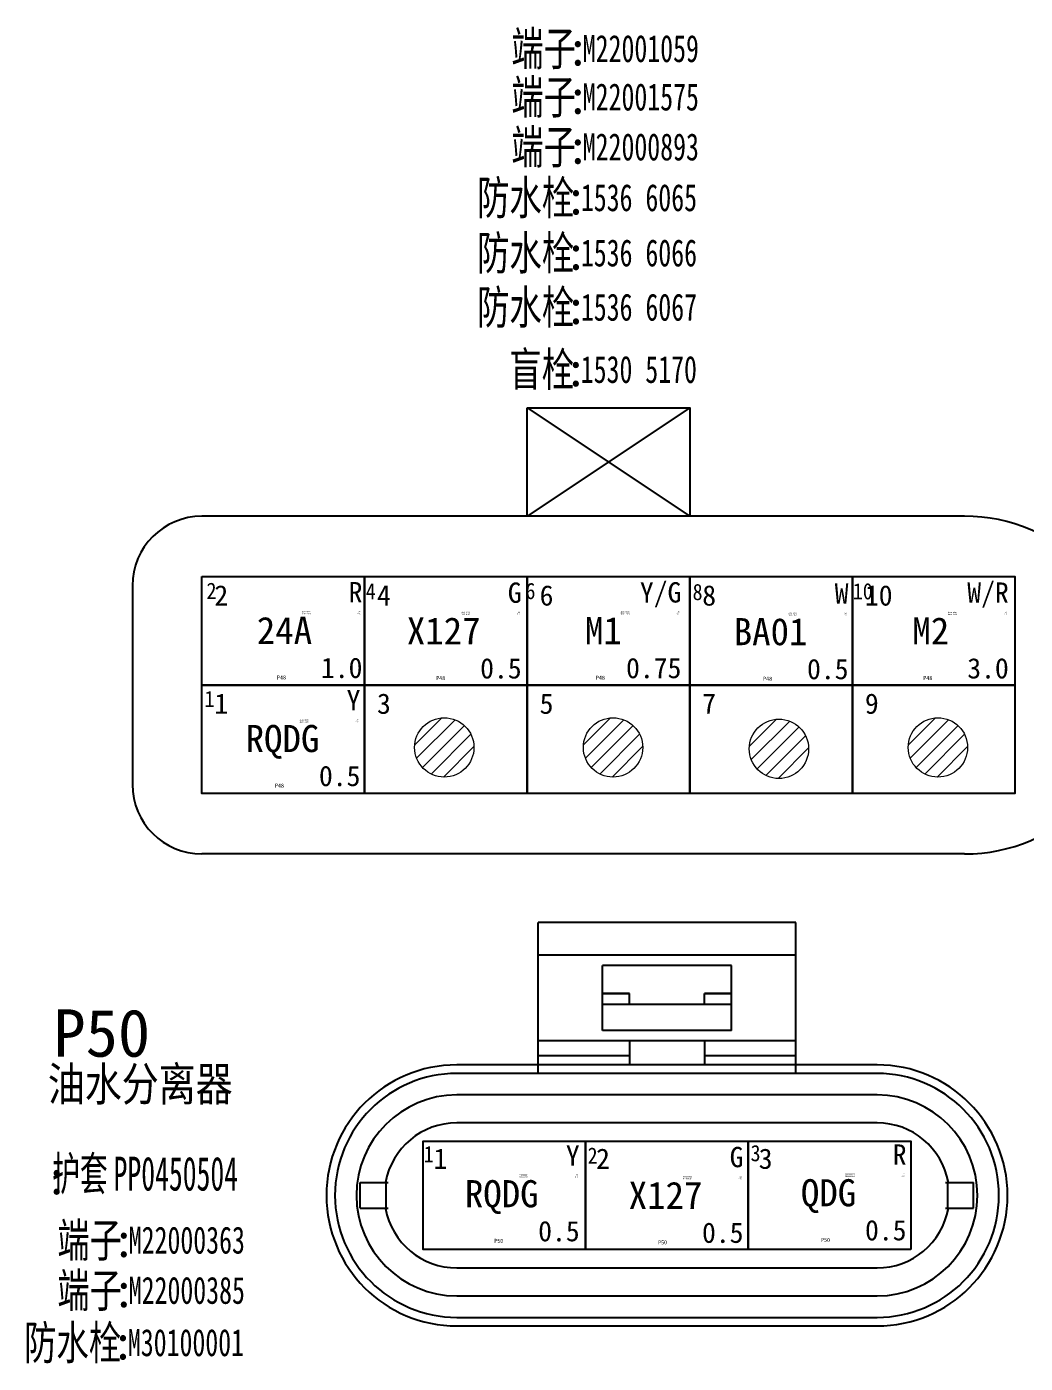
# Model space of a CAD drawing. Header units: millimetres. Extents: x -2653 to 6698, y -4403 to -42.
# Drawn here: x 265.3 to 339, y -688.4 to -589.9 of the extents above; entities that cross this region are included whole.
import ezdxf
from ezdxf.enums import TextEntityAlignment as Align

# ---------------------------------------------------------------- set-up
doc = ezdxf.new("R2010")
doc.units = ezdxf.units.MM
doc.header["$MEASUREMENT"] = 0
for name, color, linetype in [('文字', 3, 'Continuous'), ('轮廓线', 7, 'Continuous'), ('连接器-供应商', 43, 'Continuous'), ('连接器-功能', 63, 'Continuous'), ('连接器-名称', 53, 'Continuous'), ('连接器-编码', 52, 'Continuous'), ('附件-供应商', 43, 'Continuous'), ('附件-名称', 53, 'Continuous'), ('附件-数量', 21, 'Continuous'), ('附件-编码', 52, 'Continuous')]:
    doc.layers.add(name, color=color, linetype=linetype)
for name, color, linetype, plot in [('连接器-不打印', 1, 'Continuous', False), ('连接器-位置', 12, 'Continuous', False), ('附件-不打印', 2, 'Continuous', False), ('隐藏-剥皮长度', 2, 'Continuous', False), ('隐藏-加余量', 1, 'Continuous', False), ('隐藏-备注', 1, 'Continuous', False), ('隐藏-孔位', 1, 'Continuous', False), ('隐藏-对应端子', 2, 'Continuous', False), ('隐藏-规格', 1, 'Continuous', False), ('隐藏-辅助信息', 3, 'Continuous', False), ('隐藏-防水栓', 2, 'Continuous', False)]:
    doc.layers.add(name, color=color, linetype=linetype, plot=plot)
doc.styles.add('CL', font='', dxfattribs={"height": 2})
doc.styles.get("Standard").update_dxf_attribs({"font": 'txt', "bigfont": 'gbcbig.shx'})
doc.styles.add('孔位号', font='', dxfattribs={"height": 1.5})
doc.styles.get('CL').set_extended_font_data('SimSun')
doc.styles.get('孔位号').set_extended_font_data('SimSun')

# ---------------------------------------------------------------- blocks, each defined once
blk = doc.blocks.new('电线2')
at = {"layer": '轮廓线', "color": 7, "style": 'CL', "flags": 4}
for tag, p in [('颜色', (5.879, 2.803)), ('线径', (5.879, -2.776))]:
    blk.add_attdef(tag, text='', height=1.5, dxfattribs=at).set_placement(p, align=Align.MIDDLE_RIGHT)
blk.add_attdef('线号', text='', height=2, dxfattribs=at).set_placement((0.127, -0.016), align=Align.MIDDLE_CENTER)
at = {"layer": '隐藏-剥皮长度', "color": 2, "style": 'CL', "width": 0.9, "flags": 4}
blk.add_attdef('剥皮', text='', height=0.1, dxfattribs=at).set_placement((5.742, 1.222), align=Align.MIDDLE_RIGHT)
at = {"layer": '隐藏-加余量', "color": 1, "style": 'CL', "width": 0.9, "flags": 4}
blk.add_attdef('加余量', text='', height=0.1, dxfattribs=at).set_placement((5.742, 1.362), align=Align.MIDDLE_RIGHT)
at = {"layer": '隐藏-备注', "color": 1, "style": 'CL', "width": 0.9, "flags": 5}
blk.add_attdef('备注', text='', height=0.1, dxfattribs=at).set_placement((3.704, -1.38), align=Align.MIDDLE_CENTER)
at = {"layer": '隐藏-孔位', "color": 6, "style": 'CL', "width": 0.9, "flags": 4}
blk.add_attdef('孔位', text='', height=1.2, dxfattribs=at).set_placement((-5.625, 2.907), align=Align.MIDDLE_LEFT)
at = {"layer": '隐藏-对应端子', "color": 2, "style": 'CL', "width": 0.9, "flags": 4}
blk.add_attdef('对应簧片', text='', height=0.1, dxfattribs=at).set_placement((2.055, 1.208), align=Align.MIDDLE_RIGHT)
at = {"layer": '隐藏-规格', "color": 1, "style": 'CL', "width": 0.9, "flags": 5}
blk.add_attdef('规格', text='', height=0.2, dxfattribs=at).set_placement((5.742, -1.391), align=Align.MIDDLE_RIGHT)
at = {"layer": '隐藏-辅助信息', "color": 3, "style": 'CL', "width": 0.9, "flags": 5}
for tag, p in [('供方编码', (3.704, 1.236)), ('编码', (3.704, 1.37))]:
    blk.add_attdef(tag, text='', height=0.1, dxfattribs=at).set_placement(p, align=Align.MIDDLE_CENTER)
at = {"layer": '隐藏-辅助信息', "color": 2, "style": 'CL', "width": 0.9, "flags": 5}
for tag, p in [('辅助', (3.704, 1.511)), ('标识管', (3.704, -1.138))]:
    blk.add_attdef(tag, text='', height=0.1, dxfattribs=at).set_placement(p, align=Align.MIDDLE_CENTER)
at = {"layer": '隐藏-辅助信息', "color": 3, "style": 'CL', "width": 0.9, "flags": 5}
for tag, p in [('线种', (2.055, -1.261)), ('工位', (2.055, -1.38))]:
    blk.add_attdef(tag, text='', height=0.1, dxfattribs=at).set_placement(p, align=Align.MIDDLE_RIGHT)
at = {"layer": '隐藏-辅助信息', "color": 1, "style": 'CL', "width": 0.9, "flags": 5}
blk.add_attdef('选项', text='', height=0.1, dxfattribs=at).set_placement((3.704, -1.261), align=Align.MIDDLE_CENTER)
at = {"layer": '隐藏-辅助信息', "color": 4, "style": 'CL', "width": 0.9, "flags": 4}
blk.add_attdef('位置', text='', height=0.3, dxfattribs=at).set_placement((-0.094, -3.491), align=Align.MIDDLE_CENTER)
at = {"layer": '隐藏-防水栓', "color": 2, "style": 'CL', "width": 0.9, "flags": 4}
blk.add_attdef('防水栓', text='', height=0.1, dxfattribs=at).set_placement((2.055, 1.362), align=Align.MIDDLE_RIGHT)
blk = doc.blocks.new('282087-1')
at = {"color": 0, "linetype": 'ByBlock', "lineweight": -2}
for p, q in [((361.55, 137.268), (361.55, 148.39)), ((380.555, 148.39), (361.55, 148.39)), ((380.555, 137.268), (380.555, 148.39)), ((380.555, 145.991), (361.55, 145.991)), ((366.301, 140.439), (366.301, 145.223)), ((375.804, 145.223), (366.301, 145.223)), ((375.804, 140.439), (375.804, 145.223)), ((368.281, 143.164), (366.301, 143.164)), ((368.281, 143.148), (366.301, 143.148)), ((368.281, 142.372), (368.281, 143.164)), ((373.824, 142.372), (373.824, 143.164)), ((375.804, 143.164), (373.824, 143.164)), ((375.804, 143.148), (373.824, 143.148)), ((366.301, 142.372), (375.804, 142.372)), ((375.804, 140.439), (366.301, 140.439)), ((380.555, 139.679), (361.55, 139.679)), ((368.281, 139.679), (368.281, 137.901)), ((373.824, 139.679), (373.824, 137.901)), ((368.281, 138.571), (361.55, 138.571)), ((380.555, 138.571), (373.824, 138.571)), ((386.555, 137.901), (355.55, 137.901)), ((386.555, 137.268), (355.55, 137.268)), ((386.555, 135.684), (355.55, 135.684)), ((386.555, 133.625), (355.55, 133.625)), ((348.422, 127.326), (348.422, 129.226)), ((348.422, 129.226), (350.491, 129.226)), ((350.323, 127.326), (350.323, 129.226)), ((391.614, 129.226), (393.682, 129.226)), ((391.782, 127.326), (391.782, 129.226)), ((393.682, 127.326), (393.682, 129.226)), ((348.422, 127.326), (350.491, 127.326)), ((391.614, 127.326), (393.682, 127.326)), ((355.55, 122.927), (386.555, 122.927)), ((355.55, 120.868), (386.555, 120.868)), ((355.55, 119.284), (386.555, 119.284)), ((355.55, 118.651), (386.555, 118.651))]:
    blk.add_line(p, q, dxfattribs=at)
at = {"color": 0}
for points in [[(365.052, 124.276), (353.052, 124.276), (353.052, 132.276), (365.052, 132.276)], [(377.052, 124.276), (365.052, 124.276), (365.052, 132.276), (377.052, 132.276)], [(389.052, 124.276), (377.052, 124.276), (377.052, 132.276), (389.052, 132.276)]]:
    blk.add_lwpolyline(points, close=True, dxfattribs=at)
at = {"color": 0, "linetype": 'ByBlock', "lineweight": -2}
for centre, radius, start, end in [((355.55, 128.276), 9.625, 90, 270), ((355.55, 128.276), 8.992, 90, 270), ((386.555, 128.276), 9.625, 270, 90), ((386.555, 128.276), 8.992, 270, 90), ((355.55, 128.276), 7.408, 90, 270), ((386.555, 128.276), 7.408, 270, 90), ((355.55, 128.276), 5.349, 90, 169.7013), ((386.555, 128.276), 5.349, 10.2987, 90), ((355.55, 128.276), 5.349, 190.29032, 270), ((386.555, 128.276), 5.349, 270, 349.70968)]:
    blk.add_arc(centre, radius, start, end, dxfattribs=at)
at = {"color": 0, "style": '孔位号'}
for s, p in [('1', (353.822, 130.235)), ('2', (365.822, 130.235)), ('3', (377.822, 130.235))]:
    blk.add_text(s, height=1.5, dxfattribs=at).set_placement(p)
blk = doc.blocks.new('连接器')
at = {"layer": '文字', "style": 'CL'}
blk.add_text(':', height=2.5, dxfattribs=at).set_placement((-3.933, -4.363), align=Align.MIDDLE_CENTER)
at = {"layer": '连接器-不打印', "color": 3, "style": 'CL', "width": 0.6, "flags": 5}
for tag, p in [('工位', (-7.189, -5.838)), ('规格', (-2.939, -5.838))]:
    blk.add_attdef(tag, text='', height=0.2, dxfattribs=at).set_placement(p, align=Align.MIDDLE_LEFT)
at = {"layer": '连接器-不打印', "color": 2, "style": 'CL', "width": 0.6, "flags": 5}
for tag, p in [('数量', (-5.117, -5.838)), ('供方编码', (-7.189, -6.29))]:
    blk.add_attdef(tag, text='', height=0.2, dxfattribs=at).set_placement(p, align=Align.MIDDLE_LEFT)
at = {"layer": '连接器-不打印', "color": 1, "style": 'CL', "width": 0.6, "flags": 5}
for tag, p in [('选项', (-7.189, -6.058)), ('备注', (-2.936, -6.058))]:
    blk.add_attdef(tag, text='', height=0.2, dxfattribs=at).set_placement(p, align=Align.MIDDLE_LEFT)
at = {"layer": '连接器-不打印', "color": 1, "style": 'CL', "width": 0.6, "flags": 1}
for tag, p in [('加余量', (-4.967, -6.058)), ('单位', (-4.967, -6.29)), ('自带线', (-2.765, -6.29))]:
    blk.add_attdef(tag, text='', height=0.2, dxfattribs=at).set_placement(p, align=Align.MIDDLE_CENTER)
at = {"layer": '连接器-位置', "color": 1, "style": 'CL', "flags": 4}
blk.add_attdef('位置', text='', height=3.5, dxfattribs=at).set_placement((-4.408, 2.42), align=Align.MIDDLE_CENTER)
at = {"layer": '连接器-供应商', "color": 3, "style": 'CL', "width": 0.6, "flags": 4}
blk.add_attdef('供应商', text='', height=2.5, dxfattribs=at).set_placement((-16.811, -4.38), align=Align.MIDDLE_RIGHT)
at = {"layer": '连接器-功能', "color": 3, "style": 'CL', "width": 0.8, "flags": 4}
blk.add_attdef('功能', text='', height=2.5, dxfattribs=at).set_placement((-4.341, -1.264), align=Align.MIDDLE_CENTER)
at = {"layer": '连接器-名称', "color": 3, "style": 'CL', "width": 0.6, "flags": 4}
blk.add_attdef('名称', text='', height=2.5, dxfattribs=at).set_placement((-4.1, -4.363), align=Align.MIDDLE_RIGHT)
at = {"layer": '连接器-编码', "color": 2, "style": 'CL', "width": 0.6, "flags": 4}
blk.add_attdef('编码', text='', height=2.5, dxfattribs=at).set_placement((-3.662, -4.363), align=Align.MIDDLE_LEFT)
blk = doc.blocks.new('附件')
at = {"layer": '文字', "color": 3, "style": 'CL'}
blk.add_text(':', height=2.5, dxfattribs=at).set_placement((-3.788, -0.382), align=Align.MIDDLE_CENTER)
at = {"layer": '附件-不打印', "color": 3, "style": 'CL', "width": 0.7, "flags": 5}
for tag, p in [('供方编码', (-8.485, -1.616)), ('范围', (-8.485, -1.318)), ('工位', (-6.896, -1.318)), ('位置', (-5.306, -1.318))]:
    blk.add_attdef(tag, text='', height=0.2, dxfattribs=at).set_placement(p, align=Align.MIDDLE_CENTER)
at = {"layer": '附件-不打印', "color": 1, "style": 'CL'}
for tag, width, flags, p in [('选项', 0.7, 13, (-6.896, -1.616)), ('备注', 0.7, 5, (-5.306, -1.616)), ('规格', 0.7, 5, (-3.717, -1.616)), ('单位', 0.6, 1, (-3.717, -1.318))]:
    blk.add_attdef(tag, text='', height=0.2, dxfattribs=dict(at, width=width, flags=flags)).set_placement(p, align=Align.MIDDLE_CENTER)
at = {"layer": '附件-供应商', "color": 3, "style": 'CL', "width": 0.7, "flags": 8}
blk.add_attdef('供应商', text='', height=2.5, dxfattribs=at).set_placement((-13.399, -0.419), align=Align.MIDDLE_RIGHT)
at = {"layer": '附件-名称', "color": 3, "style": 'CL', "width": 0.7, "flags": 4}
blk.add_attdef('名称', text='', height=2.5, dxfattribs=at).set_placement((-3.92, -0.382), align=Align.MIDDLE_RIGHT)
at = {"layer": '附件-数量', "color": 2, "style": 'CL', "width": 0.7, "flags": 2}
blk.add_attdef('*', text='', height=1, dxfattribs=at).set_placement((15.719, -0.382), align=Align.MIDDLE_CENTER)
at = {"layer": '附件-数量', "color": 2, "style": 'CL', "width": 0.7, "flags": 4}
blk.add_attdef('数量', text='', height=1.2, dxfattribs=at).set_placement((16.072, -0.382), align=Align.MIDDLE_LEFT)
at = {"layer": '附件-编码', "color": 2, "style": 'CL', "width": 0.7, "flags": 4}
blk.add_attdef('编码', text='', height=2.5, dxfattribs=at).set_placement((-3.651, -0.382), align=Align.MIDDLE_LEFT)
blk = doc.blocks.new('493577-1（出线）')
for p, q in [((132.781, 148.837), (144.781, 140.837)), ((144.781, 148.837), (132.781, 140.837)), ((165.06, 140.837), (108.781, 140.837)), ((103.66, 135.716), (103.66, 121.056)), ((165.06, 115.935), (108.781, 115.935))]:
    blk.add_line(p, q)
for points in [[(132.781, 148.837), (144.781, 148.837), (144.781, 140.837), (132.781, 140.837)], [(108.781, 136.386), (120.781, 136.386), (120.781, 128.386), (108.781, 128.386)], [(120.781, 136.386), (132.781, 136.386), (132.781, 128.386), (120.781, 128.386)], [(132.781, 136.386), (144.781, 136.386), (144.781, 128.386), (132.781, 128.386)], [(144.781, 136.386), (156.781, 136.386), (156.781, 128.386), (144.781, 128.386)], [(156.781, 136.386), (168.781, 136.386), (168.781, 128.386), (156.781, 128.386)], [(108.781, 128.386), (120.781, 128.386), (120.781, 120.386), (108.781, 120.386)], [(120.781, 128.386), (132.781, 128.386), (132.781, 120.386), (120.781, 120.386)], [(132.781, 128.386), (144.781, 128.386), (144.781, 120.386), (132.781, 120.386)], [(144.781, 128.386), (156.781, 128.386), (156.781, 120.386), (144.781, 120.386)], [(156.781, 128.386), (168.781, 128.386), (168.781, 120.386), (156.781, 120.386)]]:
    blk.add_lwpolyline(points, close=True)
at = {"color": 7, "linetype": 'Continuous'}
for centre, radius, start, end in [((108.781, 135.716), 5.12, 90, 180), ((165.06, 128.386), 12.451, 270, 90), ((108.781, 121.056), 5.12, 180, 270)]:
    blk.add_arc(centre, radius, start, end, dxfattribs=at)
at = {"char_height": 1.5, "width": 2.47009, "attachment_point": 1}
for s, insert in [('{\\fSimSun|b0|i0|c134|p2;2}', (109.707, 135.749)), ('{\\fSimSun|b0|i0|c134|p2;4}', (121.707, 135.749)), ('{\\fSimSun|b0|i0|c134|p2;6}', (133.707, 135.749)), ('{\\fSimSun|b0|i0|c134|p2;8}', (145.707, 135.749)), ('{\\fSimSun|b0|i0|c134|p2;10}', (157.707, 135.749)), ('{\\fSimSun|b0|i0|c134|p2;1}', (109.707, 127.768)), ('{\\fSimSun|b0|i0|c134|p2;3}', (121.707, 127.768)), ('{\\fSimSun|b0|i0|c134|p2;5}', (133.707, 127.768)), ('{\\fSimSun|b0|i0|c134|p2;7}', (145.707, 127.768)), ('{\\fSimSun|b0|i0|c134|p2;9}', (157.707, 127.768))]:
    blk.add_mtext(s, dxfattribs=dict(at, insert=insert))

msp = doc.modelspace()

# ---------------------------------------------------------------- hatches: boundary and pattern name
at = {"linetype": 'ByBlock', "lineweight": 9}
h = msp.add_hatch(dxfattribs=at)
h.set_pattern_fill('LINE', color=0, scale=0.25, angle=45, style=0)
h.set_pattern_definition([(45, (-2813.127, -1557.5848), (-0.561266, 0.561266), [])])
h.paths.add_polyline_path([(293.941, -643.003, 1), (298.318, -643.003, 1)])
h = msp.add_hatch(dxfattribs=at)
h.set_pattern_fill('LINE', color=0, scale=0.25, angle=45, style=0)
h.set_pattern_definition([(45, (-2800.6774, -1557.5848), (-0.561266, 0.561266), [])])
h.paths.add_polyline_path([(306.391, -643.003, 1), (310.768, -643.003, 1)])
h = msp.add_hatch(dxfattribs=at)
h.set_pattern_fill('LINE', color=0, scale=0.25, angle=45, style=0)
h.set_pattern_definition([(45, (-2788.4335, -1557.68755), (-0.561266, 0.561266), [])])
h.paths.add_polyline_path([(318.634, -643.106, 1), (323.012, -643.106, 1)])
h = msp.add_hatch(dxfattribs=at)
h.set_pattern_fill('LINE', color=0, scale=0.25, angle=45, style=0)
h.set_pattern_definition([(45, (-2776.7041, -1557.5848), (-0.561266, 0.561266), [])])
h.paths.add_polyline_path([(330.364, -643.003, 1), (334.741, -643.003, 1)])

# ---------------------------------------------------------------- linework, layer by layer
at = {"color": 0, "linetype": 'ByBlock', "lineweight": 9}
for centre in [(296.13, -643.003), (308.579, -643.003), (320.823, -643.106), (332.553, -643.003)]:
    msp.add_circle(centre, 2.189, dxfattribs=at)

# ---------------------------------------------------------------- block references
at = {"lineweight": -3}
ref = msp.add_blockref('附件', (309.771, -591.087), dxfattribs=at)
ref.add_attrib('名称', '端子', dxfattribs={"layer": '附件-名称', "color": 3, "height": 2.5, "style": 'CL', "width": 0.7, "flags": 8}).set_placement((305.847, -591.469), align=Align.MIDDLE_RIGHT)
ref.add_attrib('编码', 'M22001059', dxfattribs={"layer": '附件-编码', "color": 2, "height": 2, "style": 'CL', "width": 0.7}).set_placement((306.347, -591.469), align=Align.MIDDLE_LEFT)
ref = msp.add_blockref('附件', (309.771, -594.654), dxfattribs=at)
ref.add_attrib('名称', '端子', dxfattribs={"layer": '附件-名称', "color": 3, "height": 2.5, "style": 'CL', "width": 0.7, "flags": 8}).set_placement((305.847, -595.037), align=Align.MIDDLE_RIGHT)
ref.add_attrib('编码', 'M22001575', dxfattribs={"layer": '附件-编码', "color": 2, "height": 2, "style": 'CL', "width": 0.7}).set_placement((306.347, -595.037), align=Align.MIDDLE_LEFT)
ref = msp.add_blockref('附件', (309.771, -598.336), dxfattribs=at)
ref.add_attrib('名称', '端子', dxfattribs={"layer": '附件-名称', "color": 3, "height": 2.5, "style": 'CL', "width": 0.7, "flags": 8}).set_placement((305.847, -598.719), align=Align.MIDDLE_RIGHT)
ref.add_attrib('编码', 'M22000893', dxfattribs={"layer": '附件-编码', "color": 2, "height": 2, "style": 'CL', "width": 0.7}).set_placement((306.347, -598.719), align=Align.MIDDLE_LEFT)
ref = msp.add_blockref('附件', (309.633, -602.078), dxfattribs=at)
ref.add_attrib('名称', '防水栓', dxfattribs={"layer": '附件-名称', "color": 3, "height": 2.5, "style": 'CL', "width": 0.7, "flags": 8}).set_placement((305.709, -602.461), align=Align.MIDDLE_RIGHT)
ref.add_attrib('编码', '1536 6065', dxfattribs={"layer": '附件-编码', "color": 2, "height": 2, "style": 'CL', "width": 0.7}).set_placement((306.209, -602.461), align=Align.MIDDLE_LEFT)
ref = msp.add_blockref('附件', (309.633, -606.154), dxfattribs=at)
ref.add_attrib('名称', '防水栓', dxfattribs={"layer": '附件-名称', "color": 3, "height": 2.5, "style": 'CL', "width": 0.7, "flags": 8}).set_placement((305.709, -606.537), align=Align.MIDDLE_RIGHT)
ref.add_attrib('编码', '1536 6066', dxfattribs={"layer": '附件-编码', "color": 2, "height": 2, "style": 'CL', "width": 0.7}).set_placement((306.209, -606.537), align=Align.MIDDLE_LEFT)
ref = msp.add_blockref('附件', (309.633, -610.155), dxfattribs=at)
ref.add_attrib('名称', '防水栓', dxfattribs={"layer": '附件-名称', "color": 3, "height": 2.5, "style": 'CL', "width": 0.7, "flags": 8}).set_placement((305.709, -610.538), align=Align.MIDDLE_RIGHT)
ref.add_attrib('编码', '1536 6067', dxfattribs={"layer": '附件-编码', "color": 2, "height": 2, "style": 'CL', "width": 0.7}).set_placement((306.209, -610.538), align=Align.MIDDLE_LEFT)
ref = msp.add_blockref('附件', (309.624, -614.746), dxfattribs=at)
ref.add_attrib('名称', '盲栓', dxfattribs={"layer": '附件-名称', "color": 3, "height": 2.5, "style": 'CL', "width": 0.7, "flags": 8}).set_placement((305.7, -615.128), align=Align.MIDDLE_RIGHT)
ref.add_attrib('编码', '1530 5170', dxfattribs={"layer": '附件-编码', "color": 2, "height": 2, "style": 'CL', "width": 0.7}).set_placement((306.2, -615.128), align=Align.MIDDLE_LEFT)
for name, p in [('493577-1（出线）', (169.458, -766.793)), ('282087-1', (-58.492, -804.312))]:
    msp.add_blockref(name, p, dxfattribs=at)
ref = msp.add_blockref('电线2', (307.745, -634.373), dxfattribs=at)
ref.add_attrib('线号', 'M1', dxfattribs={"layer": '轮廓线', "color": 7, "height": 2, "style": 'CL'}).set_placement((307.872, -634.39), align=Align.MIDDLE_CENTER)
ref.add_attrib('线径', '0.75', dxfattribs={"layer": '轮廓线', "color": 7, "height": 1.5, "style": 'CL'}).set_placement((313.624, -637.149), align=Align.MIDDLE_RIGHT)
ref.add_attrib('颜色', 'Y/G', dxfattribs={"layer": '轮廓线', "color": 7, "height": 1.5, "style": 'CL'}).set_placement((313.624, -631.57), align=Align.MIDDLE_RIGHT)
ref.add_attrib('孔位', '6', dxfattribs={"layer": '隐藏-孔位', "color": 6, "height": 1.2, "style": 'CL', "width": 0.9}).set_placement((302.12, -631.466), align=Align.MIDDLE_LEFT)
ref.add_attrib('剥皮', '4.0', dxfattribs={"layer": '隐藏-剥皮长度', "color": 2, "height": 0.1, "style": 'CL', "width": 0.9}).set_placement((313.487, -633.152), align=Align.MIDDLE_RIGHT)
ref.add_attrib('对应簧片', '1530 4731', dxfattribs={"layer": '隐藏-对应端子', "color": 2, "height": 0.1, "style": 'CL', "width": 0.9}).set_placement((309.801, -633.165), align=Align.MIDDLE_RIGHT)
ref.add_attrib('防水栓', '1536 6066', dxfattribs={"layer": '隐藏-防水栓', "color": 2, "height": 0.1, "style": 'CL', "width": 0.9}).set_placement((309.801, -633.011), align=Align.MIDDLE_RIGHT)
ref.add_attrib('加余量', '25', dxfattribs={"layer": '隐藏-加余量', "color": 1, "height": 0.1, "style": 'CL', "width": 0.9}).set_placement((313.487, -633.011), align=Align.MIDDLE_RIGHT)
ref.add_attrib('位置', 'P48', dxfattribs={"layer": '隐藏-辅助信息', "color": 4, "height": 0.3, "style": 'CL', "width": 0.9}).set_placement((307.651, -637.864), align=Align.MIDDLE_CENTER)
ref = msp.add_blockref('电线2', (331.901, -634.391), dxfattribs=at)
ref.add_attrib('线号', 'M2', dxfattribs={"layer": '轮廓线', "color": 7, "height": 2, "style": 'CL'}).set_placement((332.028, -634.408), align=Align.MIDDLE_CENTER)
ref.add_attrib('线径', '3.0', dxfattribs={"layer": '轮廓线', "color": 7, "height": 1.5, "style": 'CL'}).set_placement((337.78, -637.167), align=Align.MIDDLE_RIGHT)
ref.add_attrib('颜色', 'W/R', dxfattribs={"layer": '轮廓线', "color": 7, "height": 1.5, "style": 'CL'}).set_placement((337.78, -631.588), align=Align.MIDDLE_RIGHT)
ref.add_attrib('孔位', '10', dxfattribs={"layer": '隐藏-孔位', "color": 6, "height": 1.2, "style": 'CL', "width": 0.9}).set_placement((326.277, -631.485), align=Align.MIDDLE_LEFT)
ref.add_attrib('剥皮', '4.0', dxfattribs={"layer": '隐藏-剥皮长度', "color": 2, "height": 0.1, "style": 'CL', "width": 0.9}).set_placement((337.643, -633.17), align=Align.MIDDLE_RIGHT)
ref.add_attrib('对应簧片', '1530 4732', dxfattribs={"layer": '隐藏-对应端子', "color": 2, "height": 0.1, "style": 'CL', "width": 0.9}).set_placement((333.957, -633.183), align=Align.MIDDLE_RIGHT)
ref.add_attrib('防水栓', '1536 6067', dxfattribs={"layer": '隐藏-防水栓', "color": 2, "height": 0.1, "style": 'CL', "width": 0.9}).set_placement((333.957, -633.03), align=Align.MIDDLE_RIGHT)
ref.add_attrib('加余量', '25', dxfattribs={"layer": '隐藏-加余量', "color": 1, "height": 0.1, "style": 'CL', "width": 0.9}).set_placement((337.643, -633.03), align=Align.MIDDLE_RIGHT)
ref.add_attrib('位置', 'P48', dxfattribs={"layer": '隐藏-辅助信息', "color": 4, "height": 0.3, "style": 'CL', "width": 0.9}).set_placement((331.807, -637.882), align=Align.MIDDLE_CENTER)
ref = msp.add_blockref('电线2', (284.212, -634.357), dxfattribs=at)
ref.add_attrib('线号', '24A', dxfattribs={"layer": '轮廓线', "color": 7, "height": 2, "style": 'CL'}).set_placement((284.339, -634.373), align=Align.MIDDLE_CENTER)
ref.add_attrib('线径', '1.0', dxfattribs={"layer": '轮廓线', "color": 7, "height": 1.5, "style": 'CL'}).set_placement((290.091, -637.133), align=Align.MIDDLE_RIGHT)
ref.add_attrib('颜色', 'R', dxfattribs={"layer": '轮廓线', "color": 7, "height": 1.5, "style": 'CL'}).set_placement((290.091, -631.554), align=Align.MIDDLE_RIGHT)
ref.add_attrib('孔位', '2', dxfattribs={"layer": '隐藏-孔位', "color": 6, "height": 1.2, "style": 'CL', "width": 0.9}).set_placement((278.587, -631.45), align=Align.MIDDLE_LEFT)
ref.add_attrib('剥皮', '4.0', dxfattribs={"layer": '隐藏-剥皮长度', "color": 2, "height": 0.1, "style": 'CL', "width": 0.9}).set_placement((289.954, -633.135), align=Align.MIDDLE_RIGHT)
ref.add_attrib('对应簧片', '1530 4731', dxfattribs={"layer": '隐藏-对应端子', "color": 2, "height": 0.1, "style": 'CL', "width": 0.9}).set_placement((286.267, -633.149), align=Align.MIDDLE_RIGHT)
ref.add_attrib('防水栓', '1536 6066', dxfattribs={"layer": '隐藏-防水栓', "color": 2, "height": 0.1, "style": 'CL', "width": 0.9}).set_placement((286.267, -632.995), align=Align.MIDDLE_RIGHT)
ref.add_attrib('加余量', '25', dxfattribs={"layer": '隐藏-加余量', "color": 1, "height": 0.1, "style": 'CL', "width": 0.9}).set_placement((289.954, -632.995), align=Align.MIDDLE_RIGHT)
ref.add_attrib('位置', 'P48', dxfattribs={"layer": '隐藏-辅助信息', "color": 4, "height": 0.3, "style": 'CL', "width": 0.9}).set_placement((284.118, -637.847), align=Align.MIDDLE_CENTER)
ref = msp.add_blockref('电线2', (295.96, -634.395), dxfattribs=at)
ref.add_attrib('线号', 'X127', dxfattribs={"layer": '轮廓线', "color": 7, "height": 2, "style": 'CL'}).set_placement((296.087, -634.411), align=Align.MIDDLE_CENTER)
ref.add_attrib('线径', '0.5', dxfattribs={"layer": '轮廓线', "color": 7, "height": 1.5, "style": 'CL'}).set_placement((301.838, -637.171), align=Align.MIDDLE_RIGHT)
ref.add_attrib('颜色', 'G', dxfattribs={"layer": '轮廓线', "color": 7, "height": 1.5, "style": 'CL'}).set_placement((301.838, -631.592), align=Align.MIDDLE_RIGHT)
ref.add_attrib('孔位', '4', dxfattribs={"layer": '隐藏-孔位', "color": 6, "height": 1.2, "style": 'CL', "width": 0.9}).set_placement((290.335, -631.488), align=Align.MIDDLE_LEFT)
ref.add_attrib('剥皮', '4.0', dxfattribs={"layer": '隐藏-剥皮长度', "color": 2, "height": 0.1, "style": 'CL', "width": 0.9}).set_placement((301.702, -633.174), align=Align.MIDDLE_RIGHT)
ref.add_attrib('对应簧片', '1530 4730', dxfattribs={"layer": '隐藏-对应端子', "color": 2, "height": 0.1, "style": 'CL', "width": 0.9}).set_placement((298.015, -633.187), align=Align.MIDDLE_RIGHT)
ref.add_attrib('防水栓', '1536 6065', dxfattribs={"layer": '隐藏-防水栓', "color": 2, "height": 0.1, "style": 'CL', "width": 0.9}).set_placement((298.015, -633.033), align=Align.MIDDLE_RIGHT)
ref.add_attrib('加余量', '25', dxfattribs={"layer": '隐藏-加余量', "color": 1, "height": 0.1, "style": 'CL', "width": 0.9}).set_placement((301.702, -633.033), align=Align.MIDDLE_RIGHT)
ref.add_attrib('位置', 'P48', dxfattribs={"layer": '隐藏-辅助信息', "color": 4, "height": 0.3, "style": 'CL', "width": 0.9}).set_placement((295.865, -637.886), align=Align.MIDDLE_CENTER)
ref = msp.add_blockref('电线2', (320.078, -634.447), dxfattribs=at)
ref.add_attrib('线号', 'BA01', dxfattribs={"layer": '轮廓线', "color": 7, "height": 2, "style": 'CL'}).set_placement((320.205, -634.464), align=Align.MIDDLE_CENTER)
ref.add_attrib('线径', '0.5', dxfattribs={"layer": '轮廓线', "color": 7, "height": 1.5, "style": 'CL'}).set_placement((325.957, -637.223), align=Align.MIDDLE_RIGHT)
ref.add_attrib('颜色', 'W', dxfattribs={"layer": '轮廓线', "color": 7, "height": 1.5, "style": 'CL'}).set_placement((325.957, -631.644), align=Align.MIDDLE_RIGHT)
ref.add_attrib('孔位', '8', dxfattribs={"layer": '隐藏-孔位', "color": 6, "height": 1.2, "style": 'CL', "width": 0.9}).set_placement((314.453, -631.54), align=Align.MIDDLE_LEFT)
ref.add_attrib('剥皮', '4.0', dxfattribs={"layer": '隐藏-剥皮长度', "color": 2, "height": 0.1, "style": 'CL', "width": 0.9}).set_placement((325.82, -633.226), align=Align.MIDDLE_RIGHT)
ref.add_attrib('对应簧片', '1530 4730', dxfattribs={"layer": '隐藏-对应端子', "color": 2, "height": 0.1, "style": 'CL', "width": 0.9}).set_placement((322.133, -633.239), align=Align.MIDDLE_RIGHT)
ref.add_attrib('防水栓', '1536 6066', dxfattribs={"layer": '隐藏-防水栓', "color": 2, "height": 0.1, "style": 'CL', "width": 0.9}).set_placement((322.133, -633.085), align=Align.MIDDLE_RIGHT)
ref.add_attrib('加余量', '25', dxfattribs={"layer": '隐藏-加余量', "color": 1, "height": 0.1, "style": 'CL', "width": 0.9}).set_placement((325.82, -633.085), align=Align.MIDDLE_RIGHT)
ref.add_attrib('位置', 'P48', dxfattribs={"layer": '隐藏-辅助信息', "color": 4, "height": 0.3, "style": 'CL', "width": 0.9}).set_placement((319.984, -637.938), align=Align.MIDDLE_CENTER)
ref = msp.add_blockref('电线2', (284.064, -642.331), dxfattribs=at)
ref.add_attrib('线号', 'RQDG', dxfattribs={"layer": '轮廓线', "color": 7, "height": 2, "style": 'CL'}).set_placement((284.191, -642.347), align=Align.MIDDLE_CENTER)
ref.add_attrib('线径', '0.5', dxfattribs={"layer": '轮廓线', "color": 7, "height": 1.5, "style": 'CL'}).set_placement((289.943, -645.106), align=Align.MIDDLE_RIGHT)
ref.add_attrib('颜色', 'Y', dxfattribs={"layer": '轮廓线', "color": 7, "height": 1.5, "style": 'CL'}).set_placement((289.943, -639.527), align=Align.MIDDLE_RIGHT)
ref.add_attrib('孔位', '1', dxfattribs={"layer": '隐藏-孔位', "color": 6, "height": 1.2, "style": 'CL', "width": 0.9}).set_placement((278.439, -639.424), align=Align.MIDDLE_LEFT)
ref.add_attrib('剥皮', '4.0', dxfattribs={"layer": '隐藏-剥皮长度', "color": 2, "height": 0.1, "style": 'CL', "width": 0.9}).set_placement((289.806, -641.109), align=Align.MIDDLE_RIGHT)
ref.add_attrib('对应簧片', '1530 4730', dxfattribs={"layer": '隐藏-对应端子', "color": 2, "height": 0.1, "style": 'CL', "width": 0.9}).set_placement((286.12, -641.122), align=Align.MIDDLE_RIGHT)
ref.add_attrib('防水栓', '1536 6065', dxfattribs={"layer": '隐藏-防水栓', "color": 2, "height": 0.1, "style": 'CL', "width": 0.9}).set_placement((286.12, -640.969), align=Align.MIDDLE_RIGHT)
ref.add_attrib('加余量', '25', dxfattribs={"layer": '隐藏-加余量', "color": 1, "height": 0.1, "style": 'CL', "width": 0.9}).set_placement((289.806, -640.969), align=Align.MIDDLE_RIGHT)
ref.add_attrib('位置', 'P48', dxfattribs={"layer": '隐藏-辅助信息', "color": 4, "height": 0.3, "style": 'CL', "width": 0.9}).set_placement((283.97, -645.821), align=Align.MIDDLE_CENTER)
ref = msp.add_blockref('连接器', (271.464, -670.344), dxfattribs=at)
ref.add_attrib('位置', 'P50', dxfattribs={"layer": '连接器-位置', "color": 1, "height": 3.5, "style": 'CL', "flags": 8}).set_placement((270.857, -664.06), align=Align.MIDDLE_CENTER)
ref.add_attrib('功能', '油水分离器', dxfattribs={"layer": '连接器-功能', "color": 3, "height": 2.5, "style": 'CL', "width": 0.8, "flags": 8}).set_placement((266.877, -667.819), align=Align.MIDDLE_LEFT)
ref.add_attrib('名称', '护套', dxfattribs={"layer": '连接器-名称', "color": 3, "height": 2.5, "style": 'CL', "width": 0.6, "flags": 8}).set_placement((271.292, -674.429), align=Align.MIDDLE_RIGHT)
ref.add_attrib('编码', 'PP0450504', dxfattribs={"layer": '连接器-编码', "color": 7, "height": 2.5, "style": 'CL', "width": 0.6}).set_placement((271.728, -674.429), align=Align.MIDDLE_LEFT)
ref = msp.add_blockref('电线2', (300.241, -675.894), dxfattribs=at)
ref.add_attrib('线号', 'RQDG', dxfattribs={"layer": '轮廓线', "color": 7, "height": 2, "style": 'CL'}).set_placement((300.368, -675.911), align=Align.MIDDLE_CENTER)
ref.add_attrib('线径', '0.5', dxfattribs={"layer": '轮廓线', "color": 7, "height": 1.5, "style": 'CL'}).set_placement((306.12, -678.67), align=Align.MIDDLE_RIGHT)
ref.add_attrib('颜色', 'Y', dxfattribs={"layer": '轮廓线', "color": 7, "height": 1.5, "style": 'CL'}).set_placement((306.12, -673.091), align=Align.MIDDLE_RIGHT)
ref.add_attrib('孔位', '1', dxfattribs={"layer": '隐藏-孔位', "color": 6, "height": 1.2, "style": 'CL', "width": 0.9}).set_placement((294.616, -672.987), align=Align.MIDDLE_LEFT)
ref.add_attrib('剥皮', '4.0', dxfattribs={"layer": '隐藏-剥皮长度', "color": 2, "height": 0.1, "style": 'CL', "width": 0.9}).set_placement((305.983, -674.673), align=Align.MIDDLE_RIGHT)
ref.add_attrib('对应簧片', 'M22000363', dxfattribs={"layer": '隐藏-对应端子', "color": 2, "height": 0.1, "style": 'CL', "width": 0.9}).set_placement((302.297, -674.686), align=Align.MIDDLE_RIGHT)
ref.add_attrib('防水栓', 'M30100001', dxfattribs={"layer": '隐藏-防水栓', "color": 2, "height": 0.1, "style": 'CL', "width": 0.9}).set_placement((302.297, -674.532), align=Align.MIDDLE_RIGHT)
ref.add_attrib('加余量', '25', dxfattribs={"layer": '隐藏-加余量', "color": 1, "height": 0.1, "style": 'CL', "width": 0.9}).set_placement((305.983, -674.532), align=Align.MIDDLE_RIGHT)
ref.add_attrib('位置', 'P50', dxfattribs={"layer": '隐藏-辅助信息', "color": 4, "height": 0.3, "style": 'CL', "width": 0.9}).set_placement((300.147, -679.385), align=Align.MIDDLE_CENTER)
ref = msp.add_blockref('电线2', (312.33, -676.01), dxfattribs=at)
ref.add_attrib('线号', 'X127', dxfattribs={"layer": '轮廓线', "color": 7, "height": 2, "style": 'CL'}).set_placement((312.456, -676.026), align=Align.MIDDLE_CENTER)
ref.add_attrib('线径', '0.5', dxfattribs={"layer": '轮廓线', "color": 7, "height": 1.5, "style": 'CL'}).set_placement((318.208, -678.785), align=Align.MIDDLE_RIGHT)
ref.add_attrib('颜色', 'G', dxfattribs={"layer": '轮廓线', "color": 7, "height": 1.5, "style": 'CL'}).set_placement((318.208, -673.206), align=Align.MIDDLE_RIGHT)
ref.add_attrib('孔位', '2', dxfattribs={"layer": '隐藏-孔位', "color": 6, "height": 1.2, "style": 'CL', "width": 0.9}).set_placement((306.705, -673.103), align=Align.MIDDLE_LEFT)
ref.add_attrib('剥皮', '4.0', dxfattribs={"layer": '隐藏-剥皮长度', "color": 2, "height": 0.1, "style": 'CL', "width": 0.9}).set_placement((318.071, -674.788), align=Align.MIDDLE_RIGHT)
ref.add_attrib('对应簧片', 'M22000363', dxfattribs={"layer": '隐藏-对应端子', "color": 2, "height": 0.1, "style": 'CL', "width": 0.9}).set_placement((314.385, -674.801), align=Align.MIDDLE_RIGHT)
ref.add_attrib('防水栓', 'M30100001', dxfattribs={"layer": '隐藏-防水栓', "color": 2, "height": 0.1, "style": 'CL', "width": 0.9}).set_placement((314.385, -674.648), align=Align.MIDDLE_RIGHT)
ref.add_attrib('加余量', '25', dxfattribs={"layer": '隐藏-加余量', "color": 1, "height": 0.1, "style": 'CL', "width": 0.9}).set_placement((318.071, -674.648), align=Align.MIDDLE_RIGHT)
ref.add_attrib('位置', 'P50', dxfattribs={"layer": '隐藏-辅助信息', "color": 4, "height": 0.3, "style": 'CL', "width": 0.9}).set_placement((312.235, -679.5), align=Align.MIDDLE_CENTER)
ref = msp.add_blockref('电线2', (324.356, -675.825), dxfattribs=at)
ref.add_attrib('线号', 'QDG', dxfattribs={"layer": '轮廓线', "color": 7, "height": 2, "style": 'CL'}).set_placement((324.483, -675.841), align=Align.MIDDLE_CENTER)
ref.add_attrib('线径', '0.5', dxfattribs={"layer": '轮廓线', "color": 7, "height": 1.5, "style": 'CL'}).set_placement((330.235, -678.601), align=Align.MIDDLE_RIGHT)
ref.add_attrib('颜色', 'R', dxfattribs={"layer": '轮廓线', "color": 7, "height": 1.5, "style": 'CL'}).set_placement((330.235, -673.022), align=Align.MIDDLE_RIGHT)
ref.add_attrib('孔位', '3', dxfattribs={"layer": '隐藏-孔位', "color": 6, "height": 1.2, "style": 'CL', "width": 0.9}).set_placement((318.731, -672.918), align=Align.MIDDLE_LEFT)
ref.add_attrib('剥皮', '4.0', dxfattribs={"layer": '隐藏-剥皮长度', "color": 2, "height": 0.1, "style": 'CL', "width": 0.9}).set_placement((330.098, -674.603), align=Align.MIDDLE_RIGHT)
ref.add_attrib('对应簧片', 'M22000363', dxfattribs={"layer": '隐藏-对应端子', "color": 2, "height": 0.1, "style": 'CL', "width": 0.9}).set_placement((326.411, -674.617), align=Align.MIDDLE_RIGHT)
ref.add_attrib('防水栓', 'M30100001', dxfattribs={"layer": '隐藏-防水栓', "color": 2, "height": 0.1, "style": 'CL', "width": 0.9}).set_placement((326.411, -674.463), align=Align.MIDDLE_RIGHT)
ref.add_attrib('加余量', '25', dxfattribs={"layer": '隐藏-加余量', "color": 1, "height": 0.1, "style": 'CL', "width": 0.9}).set_placement((330.098, -674.463), align=Align.MIDDLE_RIGHT)
ref.add_attrib('位置', 'P50', dxfattribs={"layer": '隐藏-辅助信息', "color": 4, "height": 0.3, "style": 'CL', "width": 0.9}).set_placement((324.262, -679.316), align=Align.MIDDLE_CENTER)
ref = msp.add_blockref('附件', (276.272, -678.947))
ref.add_attrib('名称', '端子', dxfattribs={"layer": '附件-名称', "color": 3, "height": 2.5, "style": 'CL', "width": 0.7, "flags": 8}).set_placement((272.348, -679.33), align=Align.MIDDLE_RIGHT)
ref.add_attrib('编码', 'M22000363', dxfattribs={"layer": '附件-编码', "color": 2, "height": 2, "style": 'CL', "width": 0.7}).set_placement((272.848, -679.33), align=Align.MIDDLE_LEFT)
ref = msp.add_blockref('附件', (276.272, -682.649))
ref.add_attrib('名称', '端子', dxfattribs={"layer": '附件-名称', "color": 3, "height": 2.5, "style": 'CL', "width": 0.7, "flags": 8}).set_placement((272.348, -683.032), align=Align.MIDDLE_RIGHT)
ref.add_attrib('编码', 'M22000385', dxfattribs={"layer": '附件-编码', "color": 2, "height": 2, "style": 'CL', "width": 0.7}).set_placement((272.848, -683.032), align=Align.MIDDLE_LEFT)
ref = msp.add_blockref('附件', (276.208, -686.504))
ref.add_attrib('名称', '防水栓', dxfattribs={"layer": '附件-名称', "color": 3, "height": 2.5, "style": 'CL', "width": 0.7, "flags": 8}).set_placement((272.284, -686.887), align=Align.MIDDLE_RIGHT)
ref.add_attrib('编码', 'M30100001', dxfattribs={"layer": '附件-编码', "color": 2, "height": 2, "style": 'CL', "width": 0.7}).set_placement((272.784, -686.887), align=Align.MIDDLE_LEFT)

doc.saveas('drawing.dxf')
